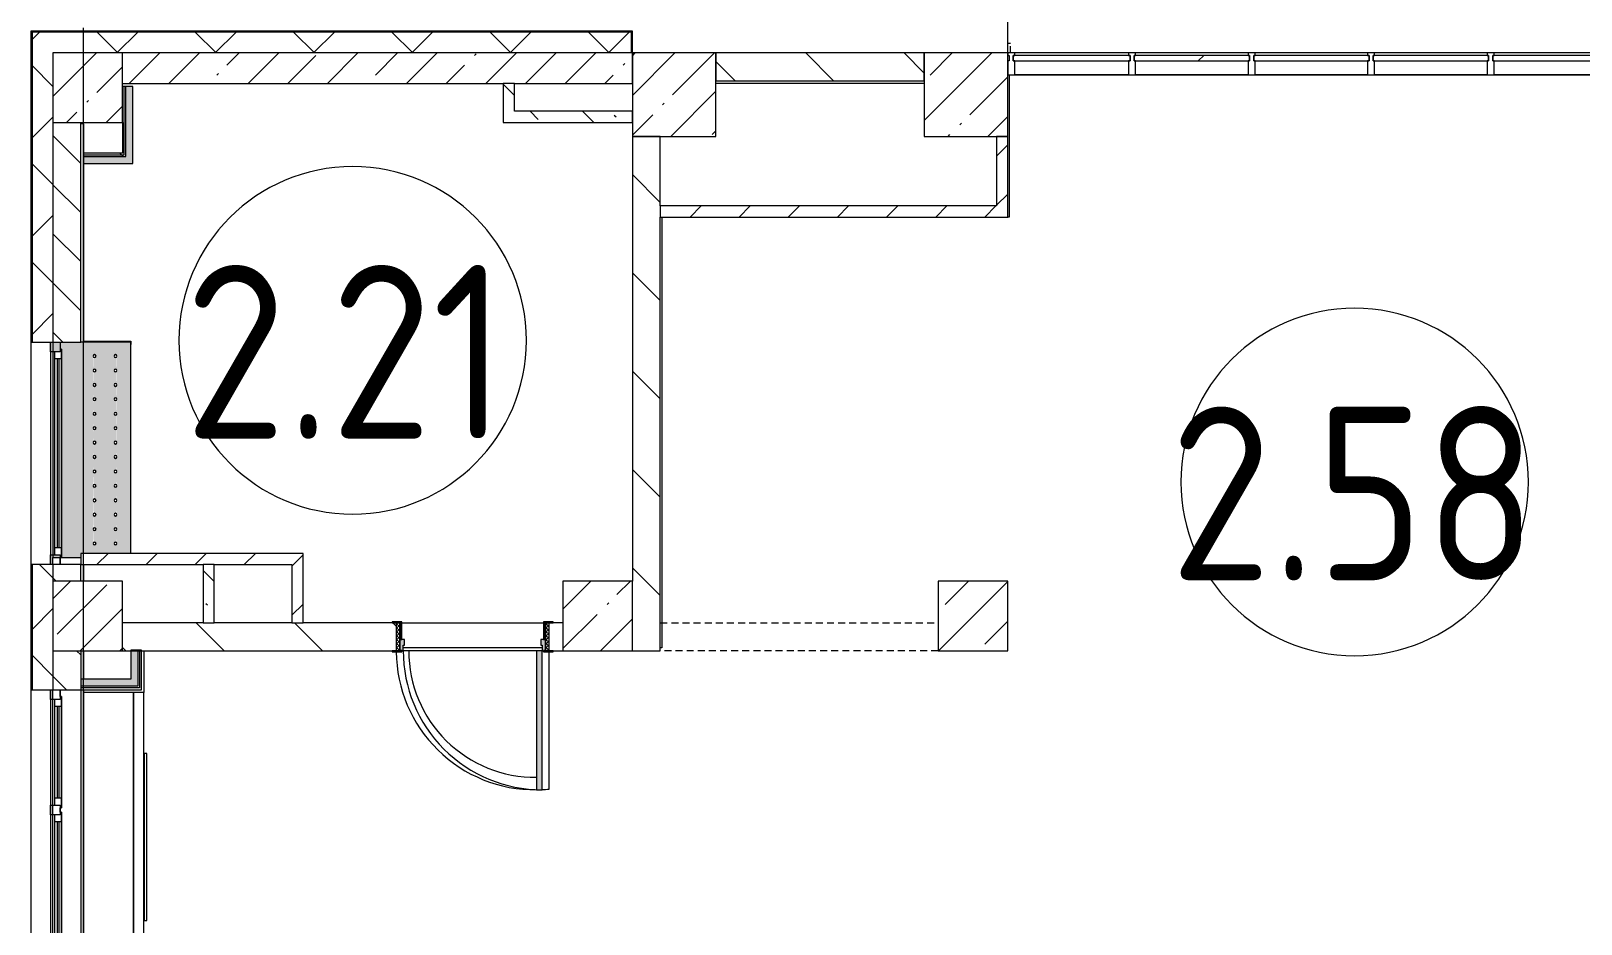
# Model space of a CAD drawing. Header units: millimetres. Extents: x 39815 to 261742, y -8553 to 29000.
# Drawn here: x 134464 to 145617, y 8935 to 15358 of the extents above; entities that cross this region are included whole.
import ezdxf

# ---------------------------------------------------------------- set-up
doc = ezdxf.new("R2010")
doc.units = ezdxf.units.MM
doc.linetypes.add('200_ШТРИХ__ш1_п0_6_', pattern=[80, 50, -30])
for name, color, linetype, lineweight in [('A-AREA-IDEN', 7, 'Continuous', 9), ('A-DETL-MBND', 7, '200_ШТРИХ__ш1_п0_6_', 9), ('A-GLAZ-2', 7, 'Continuous', 5), ('A-GLAZ-CURT-2', 7, 'Continuous', 5), ('A-GLAZ-CWMG-2', 7, 'Continuous', 5), ('A-WALL-2', 7, 'Continuous', 9), ('A-WALL-4', 7, 'Continuous', 5), ('I-WALL-3', 7, 'Continuous', 5), ('S-COLS', 7, 'Continuous', 5), ('Знаки', 7, 'Continuous', 5), ('Оси', 7, 'Continuous', 9)]:
    doc.layers.add(name, color=color, linetype=linetype, lineweight=lineweight)
for name, color, linetype, lineweight, true_color in [('A-DOOR-2', 7, 'Continuous', 5, 0xaaaaaa), ('A-DOOR-3', 7, 'Continuous', 5, 0xe2e2e2), ('A-DOOR-FRAM-2', 7, 'Continuous', 5, 0xe2e2e2), ('A-DOOR-FRAM-3', 7, 'Continuous', 5, 0xaaaaaa), ('A-FLOR-1', 7, 'Continuous', 5, 0xaaaaaa), ('I-WALL-2', 7, 'Continuous', 9, 0xe7e7e7), ('I-WALL-5', 7, 'Continuous', 5, 0x787878), ('Знаки-1', 7, 'Continuous', 5, 0x787878), ('Знаки-2', 7, 'Continuous', 5, 0xd7cfbf)]:
    doc.layers.add(name, color=color, linetype=linetype, lineweight=lineweight, true_color=true_color)
doc.styles.add('GOST Common_3', font='GOST_Common.ttf', dxfattribs={"width": 0.9, "height": 1250})
pattern_1 = [(45, (134731.94, 0), (-285.123, 285.123), []), (45, (135017.06, 0), (-285.123, 285.123), [504.031, -100.806, 16.764, -84.042])]
pattern_2 = [(135, (134731.94, 0), (-353.553, -353.553), [])]
pattern_3 = [(45, (134731.94, 0), (-353.553, 353.553), []), (135, (134731.94, 0), (-353.553, -353.553), [])]
pattern_4 = [(45, (134731.94, 0), (-176.7767, 176.7767), [])]
pattern_5 = [(135, (134731.94, 0), (-377.17, -377.17), [533.4, -88.9, 17.78, -88.9]), (135, (134731.94, 376.94), (-377.17, -377.17), []), (50, (134731.94, 0), (637.645, -55.787), [66.675, -733.425]), (355, (134731.94, 0), (-123.35, 668.7), [53.34, -586.74]), (100.451, (134785.1, -4.65), (514.3, 612.908), [56.665, -623.315]), (46.184, (134731.94, 177.8), (948.776, -147.15), [100.01, -1100.137]), (96.636, (134811, 165.5), (830.91, 865.997), [85, -934.973]), (351.184, (134731.9, 177.8), (830.92, 865.99), [80.01, -880.11]), (21, (134820.84, 133.35), (530.65, -357.928), [66.675, -733.425]), (326, (134820.84, 133.35), (216.308, 644.658), [53.34, -586.74]), (71.451, (134865.06, 103.5), (746.96, 286.724), [56.665, -623.315]), (37.5, (134731.94, 0), (10.8105, 295.9426), [16.764, -562.864, 16.764, -578.866, -588.962]), (37.5, (134731.94, 0), (10.8105, 295.9426), [-1175.258, 16.764, -572.198]), (7.5, (134731.94, 0), (233.869, 350.632), [16.764, -322.834, 16.764, -549.529, -224.472]), (7.5, (134731.94, 0), (233.869, 350.632), [-905.891, 16.764, -207.708]), (327.5, (134533.7, 0), (474.568, -20.0513), [16.764, -205.486, 16.764, -676.656, -920.115]), (327.5, (134533.7, 0), (474.568, -20.0513), [-915.67, 16.764, -903.351]), (317.5, (134444.8, 0), (518.452, 88.993), [16.764, -272.161, 16.764, -443.738, -653.415]), (317.5, (134444.8, 0), (518.452, 88.993), [-749.427, 16.764, -636.65])]
pattern_6 = [(45, (134731.94, 0), (-530.33, 530.33), []), (135, (134731.94, 0), (-530.33, -530.33), [])]

# ---------------------------------------------------------------- blocks, each defined once
blk = doc.blocks.new('BSC_Колонна _Прямоугольная - 500х500-V145-Общий план 2 этажа с размещением фрагментов 2_8-2_11')
at = {"layer": 'S-COLS'}
h = blk.add_hatch(dxfattribs=at)
h.set_pattern_fill('FP_94', color=256, style=0, pattern_type=2)
h.set_pattern_definition([(45, (-140, -14950), (-285.123, 285.123), []), (45, (145.12, -14950), (-285.123, 285.123), [504.031, -100.806, 16.764, -84.042])])
h.paths.add_polyline_path([(-250, -250), (250, -250), (250, 250), (-250, 250), (-250, -205)])
for p, q in [((250, 250), (-250, 250)), ((-250, 250), (-250, -250)), ((250, -250), (250, 250)), ((-250, -250), (250, -250))]:
    blk.add_line(p, q, dxfattribs=at)
blk = doc.blocks.new('110_Дверь_СКБ_1Ст_Внутренняя1 - Д-4к_п__1100x2100h_Артистические EI30-33310874-Общий план 2 этажа с размещением фрагментов 2_8-2_11')
at = {"layer": 'A-DOOR-2'}
h = blk.add_hatch(dxfattribs=at)
h.set_pattern_fill('FP_74', color=256, style=0, pattern_type=2)
h.set_pattern_definition([(135, (1751.41, 164.685), (-14.14214, -14.14214), []), (225, (1751.41, 164.685), (14.14214, -14.14214), [])])
h.paths.add_polyline_path([(537.5, 100), (537.5, -100), (562.5, -100), (562.5, 100)])
at = {"layer": 'A-DOOR-3'}
h = blk.add_hatch(color=256, dxfattribs=at)
h.paths.add_polyline_path([(512.5, 100), (512.5, 60), (502.5, 60), (502.5, 20), (537.5, 20), (537.5, 100)])
h.paths.add_polyline_path([(-487.5, 100), (-512.5, 100), (-512.5, 20), (-477.5, 20), (-477.5, 60), (-487.5, 60)])
at = {"layer": 'A-DOOR-FRAM-2'}
for points in [[(-447.5, 1100), (-487.5, 1100), (-487.5, 100), (-447.5, 100)], [(-567.5, 108), (-567.5, 100), (-497.5, 100), (-497.5, 108)], [(-497.5, 20), (-512.5, 20), (-512.5, -100), (-497.5, -100)], [(592.5, 108), (522.5, 108), (522.5, 100), (592.5, 100)], [(537.5, 20), (522.5, 20), (522.5, -100), (537.5, -100)], [(-567.5, -100), (-567.5, -108), (-497.5, -108), (-497.5, -100)], [(522.5, -100), (522.5, -108), (592.5, -108), (592.5, -100)]]:
    blk.add_hatch(color=256, dxfattribs=at).paths.add_polyline_path(points)
at = {"layer": 'A-DOOR-FRAM-3'}
h = blk.add_hatch(dxfattribs=at)
h.set_pattern_fill('FP_75', color=256, style=0, pattern_type=2)
h.set_pattern_definition([(45, (-371.384, 164.685), (-14.1421, 14.1421), []), (135, (-371.384, 164.685), (-14.1421, -14.1421), [])])
h.paths.add_polyline_path([(-512.5, 100), (-537.5, 100), (-537.5, -100), (-512.5, -100)])
at = {"layer": 'A-DOOR-2'}
for p, q in [((-487.5, 1100), (-487.5, 100)), ((-447.5, 1100), (-487.5, 1100)), ((-447.5, 100), (-447.5, 1100)), ((-487.5, 100), (-447.5, 100))]:
    blk.add_line(p, q, dxfattribs=at)
blk.add_arc((-487.5, 100), 1000, 360, 90, dxfattribs=at)
at = {"layer": 'A-DOOR-FRAM-3'}
for p, q in [((-497.5, 108), (-567.5, 108)), ((-567.5, 108), (-567.5, 100)), ((-567.5, 100), (-497.5, 100)), ((-512.5, 100), (-537.5, 100)), ((-537.5, 100), (-537.5, -100)), ((-487.5, 100), (-512.5, 100)), ((-512.5, 100), (-512.5, 20)), ((-512.5, -100), (-512.5, 100)), ((-497.5, 100), (-512.5, 100)), ((-512.5, 100), (-512.5, 99)), ((-512.5, 99), (-497.5, 99)), ((-512.5, 20), (-477.5, 20)), ((-497.5, 20), (-512.5, 20)), ((-512.5, 20), (-512.5, -100)), ((-497.5, 100), (-497.5, 108)), ((-497.5, 99), (-497.5, 100)), ((-497.5, -100), (-497.5, 20)), ((-487.5, 60), (-487.5, 100)), ((-477.5, 60), (-487.5, 60)), ((-477.5, 20), (-477.5, 60)), ((512.5, 60), (502.5, 60)), ((502.5, 60), (502.5, 20)), ((502.5, 20), (537.5, 20)), ((512.5, 100), (512.5, 60)), ((537.5, 100), (512.5, 100)), ((592.5, 108), (522.5, 108)), ((522.5, 108), (522.5, 100)), ((537.5, 100), (522.5, 100)), ((522.5, 100), (522.5, 99)), ((522.5, 100), (592.5, 100)), ((522.5, 99), (537.5, 99)), ((537.5, 20), (522.5, 20)), ((522.5, 20), (522.5, -100)), ((537.5, 20), (537.5, 100)), ((562.5, 100), (537.5, 100)), ((537.5, 100), (537.5, -100)), ((537.5, 99), (537.5, 100)), ((537.5, -100), (537.5, 20)), ((562.5, -100), (562.5, 100)), ((592.5, 100), (592.5, 108)), ((-497.5, -100), (-567.5, -100)), ((-567.5, -100), (-567.5, -108)), ((-567.5, -108), (-497.5, -108)), ((-537.5, -100), (-512.5, -100)), ((-512.5, -100), (-497.5, -100)), ((-497.5, -108), (-497.5, -100)), ((522.5, -100), (537.5, -100)), ((592.5, -100), (522.5, -100)), ((522.5, -100), (522.5, -108)), ((522.5, -108), (592.5, -108)), ((537.5, -100), (562.5, -100)), ((592.5, -108), (592.5, -100))]:
    blk.add_line(p, q, dxfattribs=at)
blk = doc.blocks.new('BSC_Колонна _Прямоугольная - 500х500-22206884-Общий план 2 этажа с размещением фрагментов 2_8-2_11')
at = {"layer": 'S-COLS'}
h = blk.add_hatch(dxfattribs=at)
h.set_pattern_fill('FP_159', color=256, style=0, pattern_type=2)
h.set_pattern_definition([(45, (-6510, -11150), (-285.123, 285.123), []), (45, (-6224.88, -11150), (-285.123, 285.123), [504.031, -100.806, 16.764, -84.042])])
h.paths.add_polyline_path([(-250, -250), (250, -250), (250, 250), (-250, 250)])
for p, q in [((250, 250), (-250, 250)), ((-250, 250), (-250, -250)), ((250, -250), (250, 250)), ((-250, -250), (250, -250))]:
    blk.add_line(p, q, dxfattribs=at)
blk = doc.blocks.new('BSC_Колонна _Прямоугольная - 500х500-V220-Общий план 2 этажа с размещением фрагментов 2_8-2_11')
at = {"layer": 'S-COLS'}
h = blk.add_hatch(dxfattribs=at)
h.set_pattern_fill('FP_160', color=256, style=0, pattern_type=2)
h.set_pattern_definition([(45, (-3810, -11150), (-285.123, 285.123), []), (45, (-3524.88, -11150), (-285.123, 285.123), [504.031, -100.806, 16.764, -84.042])])
h.paths.add_polyline_path([(-250, -250), (250, -250), (250, 250), (-250, 250)])
for p, q in [((250, 250), (-250, 250)), ((-250, 250), (-250, -250)), ((250, -250), (250, 250)), ((-250, -250), (250, -250))]:
    blk.add_line(p, q, dxfattribs=at)
blk = doc.blocks.new('120_Окно_СКБ_1Ст - 120_Окно_СКБ_1Ст_1600х2500_h_ 2-22959204-Общий план 2 этажа с размещением фрагментов 2_8-2_11')
at = {"layer": 'A-GLAZ-2'}
for p, q in [((-800, -127), (-800, -57)), ((-800, -57), (-730, -57)), ((800, -57), (-800, -57)), ((-730, -57), (-730, -127)), ((730, -87), (-730, -87)), ((-730, -87), (-730, -127)), ((-680, -137), (-680, -87)), ((-680, -107), (680, -107)), ((680, -137), (680, -87)), ((730, -127), (730, -57)), ((730, -57), (800, -57)), ((730, -127), (730, -87)), ((800, -57), (800, -127)), ((-730, -127), (-800, -127)), ((-800, -127), (-750, -127)), ((-730, -127), (-750, -127)), ((-750, -127), (-750, -137)), ((-750, -137), (750, -137)), ((750, -137), (-750, -137)), ((680, -117), (-680, -117)), ((800, -127), (730, -127)), ((750, -127), (730, -127)), ((750, -137), (750, -127))]:
    blk.add_line(p, q, dxfattribs=at)
blk = doc.blocks.new('120_Окно_СКБ_2Ст - 120_Окно_СКБ_2Ст 2100х2500 _мал створка справа_-22445857-Общий план 2 этажа с размещением фрагментов 2_8-2_11')
at = {"layer": 'A-GLAZ-2'}
for p, q in [((-1050, -127), (-1050, -57)), ((-1050, -57), (-980, -57)), ((1050, -57), (-1050, -57)), ((-980, -57), (-980, -127)), ((150, -87), (-980, -87)), ((-980, -87), (-980, -127)), ((-930, -137), (-930, -87)), ((-930, -107), (100, -107)), ((100, -137), (100, -87)), ((150, -127), (150, -57)), ((150, -57), (220, -57)), ((150, -127), (150, -87)), ((220, -57), (220, -127)), ((980, -87), (220, -87)), ((220, -87), (220, -127)), ((270, -137), (270, -87)), ((270, -107), (930, -107)), ((930, -137), (930, -87)), ((980, -127), (980, -57)), ((980, -57), (1050, -57)), ((980, -127), (980, -87)), ((1050, -57), (1050, -127)), ((-980, -127), (-1050, -127)), ((-1050, -127), (-1000, -127)), ((-980, -127), (-1000, -127)), ((-1000, -127), (-1000, -137)), ((-1000, -137), (170, -137)), ((170, -137), (-1000, -137)), ((100, -117), (-930, -117)), ((220, -127), (150, -127)), ((170, -127), (150, -127)), ((170, -127), (200, -127)), ((170, -137), (170, -127)), ((220, -127), (200, -127)), ((200, -127), (200, -137)), ((200, -137), (1000, -137)), ((1000, -137), (200, -137)), ((930, -117), (270, -117)), ((1050, -127), (980, -127)), ((1000, -127), (980, -127)), ((1000, -127), (1050, -127)), ((1000, -137), (1000, -127))]:
    blk.add_line(p, q, dxfattribs=at)
blk = doc.blocks.new('BSC_Колонна _Прямоугольная - 500х500-V229-Общий план 2 этажа с размещением фрагментов 2_8-2_11')
at = {"layer": 'S-COLS'}
h = blk.add_hatch(dxfattribs=at)
h.set_pattern_fill('FP_168', color=256, style=0, pattern_type=2)
h.set_pattern_definition([(45, (-140, -11150), (-285.123, 285.123), []), (45, (145.12, -11150), (-285.123, 285.123), [504.031, -100.806, 16.764, -84.042])])
h.paths.add_polyline_path([(-43, -250), (250, -250), (250, 250), (-250, 250), (-250, -250)])
for p, q in [((250, 250), (-250, 250)), ((-250, 250), (-250, -250)), ((250, -250), (250, 250)), ((-250, -250), (250, -250))]:
    blk.add_line(p, q, dxfattribs=at)
blk = doc.blocks.new('Системная панель - Стекло - 40мм-23997895-Общий план 2 этажа с размещением фрагментов 2_8-2_11')
at = {"layer": 'A-GLAZ-CURT-2'}
for p, q in [((420, 0), (-420, 0)), ((-420, 0), (-420, -40)), ((420, -40), (420, 0)), ((-420, -40), (420, -40))]:
    blk.add_line(p, q, dxfattribs=at)
blk = doc.blocks.new('Прямоугольный импост - Импост структурный с накладкой - 160мм-23771928-Общий план 2 этажа с размещением фрагментов 2_8-2_11')
at = {"layer": 'A-GLAZ-CWMG-2'}
for p, q in [((7630, 15200), (6810, 15200)), ((7630, 15043), (6810, 15043))]:
    blk.add_line(p, q, dxfattribs=at)
blk = doc.blocks.new('Прямоугольный импост - Импост структурный с накладкой - 160мм-23997897-Общий план 2 этажа с размещением фрагментов 2_8-2_11')
at = {"layer": 'A-GLAZ-CWMG-2'}
for p, q in [((0, 140), (-50, 140)), ((-50, 140), (-50, 40)), ((0, 40), (0, 140)), ((-50, 40), (-40, 40)), ((-40, 0), (-50, 0)), ((-50, 0), (-50, -17)), ((-40, 40), (-40, 0)), ((-10, 0), (-10, 40)), ((-10, 40), (0, 40)), ((0, 0), (-10, 0)), ((0, -17), (0, 0)), ((-50, -17), (0, -17))]:
    blk.add_line(p, q, dxfattribs=at)
blk = doc.blocks.new('Системная панель - Стекло - 40мм-V235-Общий план 2 этажа с размещением фрагментов 2_8-2_11')
at = {"layer": 'A-GLAZ-CURT-2'}
for p, q in [((415, 0), (-415, 0)), ((-415, 0), (-415, -40)), ((415, -40), (415, 0)), ((-415, -40), (415, -40))]:
    blk.add_line(p, q, dxfattribs=at)
blk = doc.blocks.new('Прямоугольный импост - Импост структурный с накладкой - 160мм-23771909-Общий план 2 этажа с размещением фрагментов 2_8-2_11')
at = {"layer": 'A-GLAZ-CWMG-2'}
for p, q in [((11930, 15200), (11120, 15200)), ((11930, 15043), (11120, 15043))]:
    blk.add_line(p, q, dxfattribs=at)
blk = doc.blocks.new('Прямоугольный импост - Импост структурный с накладкой - 160мм-23997894-Общий план 2 этажа с размещением фрагментов 2_8-2_11')
at = {"layer": 'A-GLAZ-CWMG-2'}
for p, q in [((-25, 40), (-25, 140)), ((-25, 140), (25, 140)), ((25, 140), (25, 40)), ((-15, 40), (-25, 40)), ((-25, -17), (-25, 0)), ((-25, 0), (-15, 0)), ((-15, 0), (-15, 40)), ((15, 40), (15, 0)), ((25, 40), (15, 40)), ((15, 0), (25, 0)), ((25, 0), (25, -17)), ((25, -17), (-25, -17))]:
    blk.add_line(p, q, dxfattribs=at)
blk = doc.blocks.new('Системная панель - Стекло - 40мм-V236-Общий план 2 этажа с размещением фрагментов 2_8-2_11')
at = {"layer": 'A-GLAZ-CURT-2'}
for p, q in [((415, 0), (-415, 0)), ((-415, 0), (-415, -40)), ((415, -40), (415, 0)), ((-415, -40), (415, -40))]:
    blk.add_line(p, q, dxfattribs=at)
blk = doc.blocks.new('Системная панель - Стекло - 40мм-V237-Общий план 2 этажа с размещением фрагментов 2_8-2_11')
at = {"layer": 'A-GLAZ-CURT-2'}
h = blk.add_hatch(dxfattribs=at)
h.set_pattern_fill('FP_174', color=256, style=0, pattern_type=2)
h.set_pattern_definition([(45, (-8585, -14683), (-1414.21, 1414.21), [1000, -3000]), (45, (-9585, -15183), (-1414.21, 1414.21), [3000, -1000]), (45, (-7585, -15683), (-1414.21, 1414.21), [1000, -3000])])
h.paths.add_polyline_path([(415, -40), (415, 0), (-415, 0), (-415, -40), (325, -40)])
for p, q in [((415, 0), (-415, 0)), ((-415, 0), (-415, -40)), ((415, -40), (415, 0)), ((-415, -40), (415, -40))]:
    blk.add_line(p, q, dxfattribs=at)
blk = doc.blocks.new('Системная панель - Стекло - 40мм-V239-Общий план 2 этажа с размещением фрагментов 2_8-2_11')
at = {"layer": 'A-GLAZ-CURT-2'}
for p, q in [((415, 0), (-415, 0)), ((-415, 0), (-415, -40)), ((415, -40), (415, 0)), ((-415, -40), (415, -40))]:
    blk.add_line(p, q, dxfattribs=at)
blk = doc.blocks.new('Съемный металлический экран с перфорацией - E1-31419149-Общий план 2 этажа с размещением фрагментов 2_8-2_11')
at = {"layer": 'Знаки-1'}
h = blk.add_hatch(dxfattribs=at)
h.set_pattern_fill('FP_179', color=256, style=0, pattern_type=2)
h.set_pattern_definition([(270, (-8960, 473.03), (254, 2e-14), [68.059, -371.882]), (330, (-8925.97, 346.03), (127, 219.9705), [68.059, -371.882]), (30, (-8798.97, 312), (-127, 219.9705), [68.059, -371.882]), (300, (-8960, 404.97), (508, 5e-05), [68.06, -439.94]), (300, (-8740.03, 531.97), (508, 5e-05), [68.06, -439.94]), (60, (-8960, 473.03), (-254, 439.941), [68.06, -439.94]), (60, (-8740.03, 346.03), (-254, 439.94), [68.06, -439.94]), (0, (-8867.03, 312), (254, 439.941), [68.06, -439.94]), (0, (-8867.03, 566), (254, 439.941), [68.06, -439.94])])
h.paths.add_polyline_path([(0, 20), (0, 0), (1200, 0), (1200, 20), (382, 20)])
at = {"layer": 'Знаки'}
for p, q in [((1200, 20), (0, 20)), ((0, 20), (0, 0)), ((0, 0), (1200, 0)), ((1200, 0), (1200, 20))]:
    blk.add_line(p, q, dxfattribs=at)
blk = doc.blocks.new('Зашивка радиатора_ с перфорацией М9 - Зашивка радиатора_ с перфорацией М9-31163040-Общий план 2 этажа с размещением фрагментов 2_8-2_11')
at = {"layer": 'Знаки-2'}
h = blk.add_hatch(color=256, dxfattribs=at)
h.paths.add_polyline_path([(-310, 318), (-310, 180), (-280, 180), (-280, -180), (1240, -180), (1240, 380), (-310, 380), (-310, 328), (-290, 328), (-284, 368), (1170, 368), (1170, 328), (1190, 328), (1190, 318), (-291, 318)])
h.paths.add_polyline_path([(-219, -70), (-214, -61), (-204, -61), (-199, -70), (-204, -78), (-114, -75), (-114, -65), (-105, -60), (-96, -65), (-96, -75), (-100, -78), (-10, -75), (-10, -65), (-1, -60), (7, -65), (7, -75), (4, -78), (94, -75), (94, -65), (102, -60), (111, -65), (111, -75), (108, -78), (198, -75), (198, -65), (206, -60), (215, -65), (215, -75), (211, -78), (301, -75), (301, -65), (310, -60), (319, -65), (319, -75), (315, -78), (405, -75), (405, -65), (414, -60), (422, -65), (422, -75), (419, -78), (509, -75), (509, -65), (517, -60), (526, -65), (526, -75), (522, -78), (613, -75), (613, -65), (621, -60), (630, -65), (630, -75), (626, -78), (716, -75), (716, -65), (725, -60), (734, -65), (734, -75), (730, -78), (820, -75), (820, -65), (829, -60), (837, -65), (837, -75), (834, -78), (924, -75), (924, -65), (932, -60), (941, -65), (941, -75), (938, -78), (1028, -75), (1028, -65), (1036, -60), (1045, -65), (1045, -75), (1041, -78), (1131, -75), (1131, -65), (1140, -60), (1149, -65), (1149, -75), (1140, -80), (1137, -79), (-217, -75), (-218, -72)])
h.paths.add_polyline_path([(-219, 80), (-214, 89), (-206, 90), (1149, 85), (1149, 75), (1140, 70), (1131, 75), (1131, 85), (1135, 89), (1045, 85), (1045, 75), (1036, 70), (1028, 75), (1028, 85), (1031, 89), (941, 85), (941, 75), (932, 70), (924, 75), (924, 85), (928, 89), (837, 85), (837, 75), (829, 70), (820, 75), (820, 85), (824, 89), (734, 85), (734, 75), (725, 70), (716, 75), (716, 85), (720, 89), (630, 85), (630, 75), (621, 70), (613, 75), (613, 85), (616, 89), (526, 85), (526, 75), (517, 70), (509, 75), (509, 85), (513, 89), (422, 85), (422, 75), (414, 70), (405, 75), (405, 85), (409, 89), (319, 85), (319, 75), (310, 70), (301, 75), (301, 85), (305, 89), (215, 85), (215, 75), (206, 70), (198, 75), (198, 85), (201, 89), (111, 85), (111, 75), (102, 70), (94, 75), (94, 85), (98, 89), (7, 85), (7, 75), (-1, 70), (-10, 75), (-10, 85), (-6, 89), (-96, 85), (-96, 75), (-107, 71), (-114, 75), (-114, 85), (-110, 89), (-200, 85), (-200, 75), (-209, 70), (-217, 75), (-218, 78)])
at = {"layer": 'Знаки'}
for p, q in [((1240, 380), (-310, 380)), ((-310, 380), (-310, 328)), ((-310, 318), (-310, 180)), ((1240, -180), (1240, 180)), ((-280, -180), (1240, -180))]:
    blk.add_line(p, q, dxfattribs=at)
for centre, start, end in [((-209, 80), 0, 180), ((-209, 80), 180, 0), ((-105, 80), 0, 180), ((-105, 80), 180, 0), ((-1, 80), 0, 180), ((-1, 80), 180, 0), ((102, 80), 0, 180), ((102, 80), 180, 0), ((206, 80), 0, 180), ((206, 80), 180, 0), ((310, 80), 0, 180), ((310, 80), 180, 0), ((414, 80), 0, 180), ((414, 80), 180, 360), ((517, 80), 0, 180), ((517, 80), 180, 0), ((621, 80), 0, 180), ((621, 80), 180, 360), ((725, 80), 0, 180), ((725, 80), 180, 0), ((829, 80), 0, 180), ((829, 80), 180, 0), ((932, 80), 0, 180), ((932, 80), 180, 360), ((1036, 80), 0, 180), ((1036, 80), 180, 0), ((1140, 80), 0, 180), ((1140, 80), 180, 360), ((-209, -70), 0, 180), ((-209, -70), 180, 360), ((-105, -70), 0, 180), ((-105, -70), 180, 360), ((-1, -70), 0, 180), ((-1, -70), 180, 0), ((102, -70), 0, 180), ((102, -70), 180, 360), ((206, -70), 0, 180), ((206, -70), 180, 360), ((310, -70), 0, 180), ((310, -70), 180, 360), ((414, -70), 0, 180), ((414, -70), 180, 0), ((517, -70), 0, 180), ((517, -70), 180, 0), ((621, -70), 0, 180), ((621, -70), 180, 360), ((725, -70), 0, 180), ((725, -70), 180, 360), ((829, -70), 0, 180), ((829, -70), 180, 360), ((932, -70), 0, 180), ((932, -70), 180, 360), ((1036, -70), 0, 180), ((1036, -70), 180, 0), ((1140, -70), 0, 180), ((1140, -70), 180, 360)]:
    blk.add_arc(centre, 10, start, end, dxfattribs=at)
blk = doc.blocks.new('Зашивка_ торцевая панель - Зашивка_ торцевая панель-V338-Общий план 2 этажа с размещением фрагментов 2_8-2_11')
at = {"layer": 'Знаки-2'}
blk.add_hatch(color=256, dxfattribs=at).paths.add_polyline_path([(-406, 180), (-430, 180), (-428, -160), (-423, -160), (-423, 180), (-406, 180)])
at = {"layer": 'Знаки'}
for p, q in [((-430, -160), (-430, 180)), ((-430, 180), (-406, 180)), ((-430, -160), (-428, -160))]:
    blk.add_line(p, q, dxfattribs=at)
blk = doc.blocks.new('Зашивка приборов отопления42 - Зашивка приборов отопления-33374801-Общий план 2 этажа с размещением фрагментов 2_8-2_11')
at = {"layer": 'A-WALL-4'}
for p, q in [((37472, 23439), (35372, 23439)), ((37472, 23079), (37472, 23439)), ((35372, 23079), (37472, 23079)), ((37472, 23079), (35372, 23079)), ((35372, 23004), (37472, 23004)), ((37472, 23004), (37472, 23079))]:
    blk.add_line(p, q, dxfattribs=at)
blk = doc.blocks.new('Марка_Помещения - Номер-25198446-Общий план 2 этажа с размещением фрагментов 2_8-2_11')
at = {"layer": 'A-AREA-IDEN'}
for start, end in [(360, 180), (180, 360)]:
    blk.add_arc((0, 0), 2.5, start, end, dxfattribs=at)

msp = doc.modelspace()

# ---------------------------------------------------------------- hatches: boundary and pattern name
at = {"layer": 'A-WALL-4'}
h = msp.add_hatch(dxfattribs=at)
h.set_pattern_fill('FP_61', color=256, style=0, pattern_type=2)
h.set_pattern_definition(pattern_3)
h.paths.add_polyline_path([(134621.9, -100), (134621.9, 5220), (134471.9, 5220), (134471.9, -100)])
h.paths.add_polyline_path([(134471.9, 7320), (134621.9, 7320), (134621.9, 8520), (134471.9, 8520), (134471.9, 7720.6)])
h.paths.add_polyline_path([(134621.9, 10620), (134621.9, 11520), (134471.9, 11520), (134471.9, 10620)])
h.paths.add_polyline_path([(134621.9, 13120), (134621.9, 15350), (134471.9, 15350), (134471.9, 13120)])
h = msp.add_hatch(dxfattribs=at)
h.set_pattern_fill('FP_61', color=256, style=0, pattern_type=2)
h.set_pattern_definition(pattern_3)
h.paths.add_polyline_path([(138783.9, 15200), (138783.9, 15350), (134621.9, 15350), (134621.9, 15200), (138708.4, 15200)])
h = msp.add_hatch(dxfattribs=at)
h.set_pattern_fill('FP_71', color=256, style=0, pattern_type=2)
h.set_pattern_definition([(135, (134731.94, 0), (-176.7767, -176.7767), [])])
h.paths.add_polyline_path([(134821.9, 7900), (134821.9, 8520), (134621.9, 8520), (134621.9, 7900)])
h.paths.add_polyline_path([(134621.9, 10620), (134821.9, 10620), (134821.9, 10900), (134621.9, 10900)])
h.paths.add_polyline_path([(134679.1, 11400), (134821.9, 11400), (134821.9, 11520), (134621.9, 11520), (134621.9, 11400)])
h.paths.add_polyline_path([(134821.9, 13120), (134821.9, 14700), (134621.9, 14700), (134621.9, 13120)])
at = {"layer": 'I-WALL-2'}
for points in [[(135196.9, 14405), (135196.9, 14960), (135146.9, 14960), (135146.9, 14405)], [(135121.9, 14405), (135146.9, 14405), (135146.9, 14455), (134841.9, 14455), (134841.9, 14405)], [(135232.9, 10695), (135232.9, 10905), (135182.9, 10905), (135182.9, 10695)], [(134821.9, 10645), (135232.9, 10645), (135232.9, 10695), (134821.9, 10695)]]:
    msp.add_hatch(color=256, dxfattribs=at).paths.add_polyline_path(points)
at = {"layer": 'I-WALL-3'}
h = msp.add_hatch(dxfattribs=at)
h.set_pattern_fill('FP_69', color=256, style=0, pattern_type=2)
h.set_pattern_definition(pattern_1)
h.paths.add_polyline_path([(137600, 14980), (138791.9, 14980), (138791.9, 15200), (135121.9, 15200), (135121.9, 14980), (135383.1, 14980)])
h = msp.add_hatch(dxfattribs=at)
h.set_pattern_fill('FP_72', color=256, style=0, pattern_type=2)
h.set_pattern_definition(pattern_2)
h.paths.add_polyline_path([(140891.9, 15000), (140891.9, 15200), (139391.9, 15200), (139391.9, 15000), (139816.8, 15000)])
h = msp.add_hatch(dxfattribs=at)
h.set_pattern_fill('FP_72', color=256, style=0, pattern_type=2)
h.set_pattern_definition(pattern_2)
h.paths.add_polyline_path([(138991.9, 10900), (138991.9, 14600), (138791.9, 14600), (138791.9, 10900)])
h = msp.add_hatch(dxfattribs=at)
h.set_pattern_fill('FP_73', color=256, style=0, pattern_type=2)
h.set_pattern_definition(pattern_4)
h.paths.add_polyline_path([(141491.9, 14100), (141491.9, 14600), (141411.9, 14600), (141411.9, 14100)])
h = msp.add_hatch(dxfattribs=at)
h.set_pattern_fill('FP_176', color=256, style=0, pattern_type=2)
h.set_pattern_definition(pattern_6)
h.paths.add_polyline_path([(135121.9, 14467.5), (135121.9, 14480), (134841.9, 14480), (134841.9, 14467.5)])
h = msp.add_hatch(dxfattribs=at)
h.set_pattern_fill('FP_176', color=256, style=0, pattern_type=2)
h.set_pattern_definition(pattern_6)
h.paths.add_polyline_path([(135134.4, 14455), (135134.4, 14467.5), (134841.9, 14467.5), (134841.9, 14455), (135121.9, 14455)])
h = msp.add_hatch(dxfattribs=at)
h.set_pattern_fill('FP_73', color=256, style=0, pattern_type=2)
h.set_pattern_definition(pattern_4)
h.paths.add_polyline_path([(141491.9, 14020), (141491.9, 14100), (138991.9, 14100), (138991.9, 14020), (140925.3, 14020)])
h = msp.add_hatch(dxfattribs=at)
h.set_pattern_fill('FP_73', color=256, style=0, pattern_type=2)
h.set_pattern_definition(pattern_4)
h.paths.add_polyline_path([(136421.9, 11520), (136421.9, 11600), (134821.9, 11600), (134821.9, 11520), (136341.9, 11520)])
h = msp.add_hatch(dxfattribs=at)
h.set_pattern_fill('FP_73', color=256, style=0, pattern_type=2)
h.set_pattern_definition(pattern_4)
h.paths.add_polyline_path([(136421.9, 11100), (136421.9, 11520), (136341.9, 11520), (136341.9, 11100)])
h = msp.add_hatch(dxfattribs=at)
h.set_pattern_fill('FP_72', color=256, style=0, pattern_type=2)
h.set_pattern_definition(pattern_2)
h.paths.add_polyline_path([(136491.6, 10900), (137091.9, 10900), (137091.9, 11100), (135121.9, 11100), (135121.9, 10900), (135383.1, 10900)])
h.paths.add_polyline_path([(138221.9, 10900), (138291.9, 10900), (138291.9, 11100), (138191.9, 11100), (138191.9, 10900)])
at = {"layer": 'I-WALL-5'}
h = msp.add_hatch(dxfattribs=at)
h.set_pattern_fill('FP_78', color=256, style=0, pattern_type=2)
h.set_pattern_definition(pattern_5)
h.paths.add_polyline_path([(137941.9, 14700.7), (137941.9, 14980), (137861.9, 14980), (137861.9, 14700.7)])
h = msp.add_hatch(dxfattribs=at)
h.set_pattern_fill('FP_78', color=256, style=0, pattern_type=2)
h.set_pattern_definition(pattern_5)
h.paths.add_polyline_path([(138791.9, 14700.7), (138791.9, 14780.7), (137941.9, 14780.7), (137941.9, 14700.7), (138708.4, 14700.7)])
h = msp.add_hatch(dxfattribs=at)
h.set_pattern_fill('FP_78', color=256, style=0, pattern_type=2)
h.set_pattern_definition(pattern_5)
h.paths.add_polyline_path([(135781.9, 11100), (135781.9, 11520), (135701.9, 11520), (135701.9, 11100)])
at = {"layer": 'S-COLS'}
h = msp.add_hatch(dxfattribs=at)
h.set_pattern_fill('FP_69', color=256, style=0, pattern_type=2)
h.set_pattern_definition(pattern_1)
h.paths.add_polyline_path([(138791.9, 14600), (139391.9, 14600), (139391.9, 15200), (138791.9, 15200), (138791.9, 14745.1)])
h = msp.add_hatch(dxfattribs=at)
h.set_pattern_fill('FP_69', color=256, style=0, pattern_type=2)
h.set_pattern_definition(pattern_1)
h.paths.add_polyline_path([(140925.3, 14600), (141491.9, 14600), (141491.9, 15200), (140891.9, 15200), (140891.9, 14600)])

# ---------------------------------------------------------------- linework, layer by layer
at = {"layer": 'A-DETL-MBND'}
for p, q in [((141491.9, 15270), (141511.9, 15270)), ((141511.9, 15200), (141511.9, 15270)), ((138991.9, 11100), (140991.9, 11100)), ((140991.9, 10900), (138991.9, 10900))]:
    msp.add_line(p, q, dxfattribs=at)
at = {"layer": 'A-FLOR-1'}
for p, q in [((141491.9, 15200), (141491.9, 20770)), ((140891.9, 14980), (139391.9, 14980)), ((148441.9, 15040), (141501.9, 15040)), ((141501.9, 15040), (141501.9, 14020)), ((139001.9, 14020), (139001.9, 10920)), ((141501.9, 14020), (141491.9, 14020)), ((135276.9, 10900), (135276.9, 10600)), ((137181.9, 10899), (137131.9, 10899)), ((138141.9, 10920), (137141.9, 10920)), ((138191.9, 9905), (138191.9, 10892)), ((139001.9, 10920), (138991.9, 10920))]:
    msp.add_line(p, q, dxfattribs=at)
for radius, start, end in [(1000, 180.45922, 270.57477), (910, 180.06296, 270.62964), (1000, 272.87006, 275.73917)]:
    msp.add_arc((138091.9, 10900), radius, start, end, dxfattribs=at)
at = {"layer": 'A-WALL-2'}
for p, q in [((134621.9, 15358), (134468.9, 15358)), ((138786.9, 15353), (134468.9, 15353)), ((134468.9, 15353), (134468.9, 13120)), ((138783.9, 15350), (134471.9, 15350)), ((134471.9, 15350), (134471.9, 13120)), ((138783.9, 15200), (138783.9, 15350)), ((138786.9, 15200), (138786.9, 15353)), ((135134.4, 14467.5), (135134.4, 14960)), ((135146.9, 14455), (135146.9, 14960)), ((137941.9, 14980), (137861.9, 14980)), ((134621.9, 14700), (134621.9, 13120)), ((134841.9, 14467.5), (135134.4, 14467.5)), ((134841.9, 14455), (135146.9, 14455)), ((138991.9, 14100), (138991.9, 14020)), ((134468.9, 11520), (134468.9, 10620)), ((134471.9, 11520), (134471.9, 10620)), ((134621.9, 11520), (134621.9, 11400)), ((135781.9, 11520), (135701.9, 11520)), ((135701.9, 11100), (135781.9, 11100)), ((136341.9, 11100), (136421.9, 11100)), ((134621.9, 10900), (134621.9, 10620)), ((135232.9, 10905), (135232.9, 10645)), ((135245.4, 10905), (135245.4, 10632.5)), ((135232.9, 10645), (134821.9, 10645)), ((135245.4, 10632.5), (134821.9, 10632.5))]:
    msp.add_line(p, q, dxfattribs=at)
at = {"layer": 'A-WALL-4'}
for p, q in [((138791.9, 15358), (134463.9, 15358)), ((134463.9, 15358), (134463.9, -258)), ((138791.9, 15200), (138791.9, 15358)), ((134821.9, 13120), (134821.9, 14700)), ((134463.9, 13120), (134821.9, 13120)), ((134821.9, 11520), (134463.9, 11520)), ((134821.9, 11400), (134821.9, 11520)), ((134821.9, 10900), (134821.9, 8500)), ((134463.9, 10620), (134821.9, 10620))]:
    msp.add_line(p, q, dxfattribs=at)
at = {"layer": 'I-WALL-3'}
for p, q in [((138791.9, 15200), (135121.9, 15200)), ((138791.9, 14980), (138791.9, 15200)), ((140891.9, 15200), (139391.9, 15200)), ((139391.9, 15200), (139391.9, 15000)), ((140891.9, 15000), (140891.9, 15200)), ((135121.9, 14980), (137861.9, 14980)), ((135196.9, 14960), (135121.9, 14960)), ((135196.9, 14405), (135196.9, 14960)), ((137861.9, 14980), (137861.9, 14700.7)), ((137941.9, 14980), (138791.9, 14980)), ((137941.9, 14780.7), (137941.9, 14980)), ((139391.9, 15000), (140891.9, 15000)), ((138791.9, 14780.7), (137941.9, 14780.7)), ((138791.9, 14700.7), (138791.9, 14780.7)), ((134841.9, 14690), (134821.9, 14690)), ((134841.9, 14690), (134841.9, 13124.1)), ((135121.9, 14700), (135121.9, 14480)), ((137861.9, 14700.7), (138791.9, 14700.7)), ((138791.9, 14600), (138791.9, 11400)), ((138991.9, 14600), (138791.9, 14600)), ((138991.9, 14100), (138991.9, 14600)), ((141491.9, 14600), (141411.9, 14600)), ((141411.9, 14600), (141411.9, 14100)), ((141491.9, 14020), (141491.9, 14600)), ((135121.9, 14480), (134841.9, 14480)), ((134841.9, 14405), (135196.9, 14405)), ((141411.9, 14100), (138991.9, 14100)), ((138991.9, 10900), (138991.9, 14020)), ((138991.9, 14020), (141491.9, 14020)), ((136421.9, 11600), (134821.9, 11600)), ((134821.9, 11600), (134821.9, 11520)), ((136421.9, 11100), (136421.9, 11600)), ((134621.9, 11520), (134621.9, 11570)), ((134821.9, 11520), (135701.9, 11520)), ((134841.9, 11520), (134841.9, 11400)), ((135701.9, 11520), (135701.9, 11100)), ((135781.9, 11520), (136341.9, 11520)), ((135781.9, 11100), (135781.9, 11520)), ((136341.9, 11520), (136341.9, 11100)), ((135701.9, 11100), (135121.9, 11100)), ((136341.9, 11100), (135781.9, 11100)), ((137061.9, 11100), (136421.9, 11100)), ((137131.9, 11100), (138151.9, 11100)), ((138291.9, 11100), (138221.9, 11100)), ((134841.9, 10900), (134841.9, 10695)), ((135121.9, 10900), (137061.9, 10900)), ((135257.9, 10905), (135182.9, 10905)), ((135182.9, 10905), (135182.9, 10695)), ((135257.9, 10620), (135257.9, 10905)), ((138101.9, 10900), (137141.9, 10900)), ((138221.9, 10900), (138291.9, 10900)), ((138791.9, 10900), (138991.9, 10900)), ((134621.9, 8520), (134621.9, 10620)), ((135182.9, 10695), (134821.9, 10695)), ((134821.9, 10620), (135257.9, 10620)), ((134841.9, 10620), (134841.9, 8500))]:
    msp.add_line(p, q, dxfattribs=at)
at = {"layer": 'S-COLS'}
for p, q in [((139391.9, 15200), (138791.9, 15200)), ((138791.9, 15200), (138791.9, 14600)), ((139391.9, 15000), (139391.9, 15200)), ((141491.9, 15200), (140891.9, 15200)), ((140891.9, 15200), (140891.9, 14600)), ((141491.9, 14600), (141491.9, 15200)), ((139391.9, 14600), (139391.9, 15000)), ((138791.9, 14600), (138991.9, 14600)), ((138991.9, 14600), (139391.9, 14600)), ((140891.9, 14600), (141491.9, 14600))]:
    msp.add_line(p, q, dxfattribs=at)
at = {"layer": 'Оси'}
msp.add_line((134841.9, 5439), (134841.9, 15380), dxfattribs=at)

# ---------------------------------------------------------------- block references
at = {"layer": 'A-AREA-IDEN', "xscale": 499.9999999999995, "yscale": 499.9999999999995, "zscale": 499.9999999999995}
for p in [(136778.8, 13132.4), (143988.1, 12113.8)]:
    msp.add_blockref('Марка_Помещения - Номер-25198446-Общий план 2 этажа с размещением фрагментов 2_8-2_11', p, dxfattribs=at)
at = {"layer": 'A-DOOR-2', "rotation": 180}
msp.add_blockref('110_Дверь_СКБ_1Ст_Внутренняя1 - Д-4к_п__1100x2100h_Артистические EI30-33310874-Общий план 2 этажа с размещением фрагментов 2_8-2_11', (137654.4, 11000), dxfattribs=at)
at = {"layer": 'A-GLAZ-2', "rotation": 89.99999999999993}
for name, p in [('120_Окно_СКБ_1Ст - 120_Окно_СКБ_1Ст_1600х2500_h_ 2-22959204-Общий план 2 этажа с размещением фрагментов 2_8-2_11', (134546.9, 12320)), ('120_Окно_СКБ_2Ст - 120_Окно_СКБ_2Ст 2100х2500 _мал створка справа_-22445857-Общий план 2 этажа с размещением фрагментов 2_8-2_11', (134546.9, 9570))]:
    msp.add_blockref(name, p, dxfattribs=at)
at = {"layer": 'A-GLAZ-CURT-2'}
for name, p in [('Системная панель - Стекло - 40мм-23997895-Общий план 2 этажа с размещением фрагментов 2_8-2_11', (141951.9, 15183)), ('Системная панель - Стекло - 40мм-V237-Общий план 2 этажа с размещением фрагментов 2_8-2_11', (142816.9, 15183)), ('Системная панель - Стекло - 40мм-V235-Общий план 2 этажа с размещением фрагментов 2_8-2_11', (143676.9, 15183)), ('Системная панель - Стекло - 40мм-V236-Общий план 2 этажа с размещением фрагментов 2_8-2_11', (144536.9, 15183)), ('Системная панель - Стекло - 40мм-V239-Общий план 2 этажа с размещением фрагментов 2_8-2_11', (145396.9, 15183))]:
    msp.add_blockref(name, p, dxfattribs=at)
at = {"layer": 'A-GLAZ-CWMG-2', "rotation": 180}
msp.add_blockref('Прямоугольный импост - Импост структурный с накладкой - 160мм-23997897-Общий план 2 этажа с размещением фрагментов 2_8-2_11', (141491.9, 15183), dxfattribs=at)
at = {"layer": 'A-GLAZ-CWMG-2'}
for name, p in [('Прямоугольный импост - Импост структурный с накладкой - 160мм-23771928-Общий план 2 этажа с размещением фрагментов 2_8-2_11', (134731.9, 0)), ('Прямоугольный импост - Импост структурный с накладкой - 160мм-23771909-Общий план 2 этажа с размещением фрагментов 2_8-2_11', (131291.9, 0)), ('Прямоугольный импост - Импост структурный с накладкой - 160мм-23771909-Общий план 2 этажа с размещением фрагментов 2_8-2_11', (132151.9, 0)), ('Прямоугольный импост - Импост структурный с накладкой - 160мм-23771909-Общий план 2 этажа с размещением фрагментов 2_8-2_11', (133011.9, 0)), ('Прямоугольный импост - Импост структурный с накладкой - 160мм-23771909-Общий план 2 этажа с размещением фрагментов 2_8-2_11', (133871.9, 0))]:
    msp.add_blockref(name, p, dxfattribs=at)
at = {"layer": 'A-GLAZ-CWMG-2', "extrusion": (0, 0, -1), "rotation": 180}
for p in [(-142386.9, 15183), (-143246.9, 15183), (-144106.9, 15183), (-144966.9, 15183)]:
    msp.add_blockref('Прямоугольный импост - Импост структурный с накладкой - 160мм-23997894-Общий план 2 этажа с размещением фрагментов 2_8-2_11', p, dxfattribs=at)
at = {"layer": 'A-WALL-4', "rotation": 90.0000000000001}
msp.add_blockref('Зашивка приборов отопления42 - Зашивка приборов отопления-33374801-Общий план 2 этажа с размещением фрагментов 2_8-2_11', (158280.9, -26871.9), dxfattribs=at)
at = {"layer": 'S-COLS'}
for name, p in [('BSC_Колонна _Прямоугольная - 500х500-V145-Общий план 2 этажа с размещением фрагментов 2_8-2_11', (134871.9, 14950)), ('BSC_Колонна _Прямоугольная - 500х500-V229-Общий план 2 этажа с размещением фрагментов 2_8-2_11', (134871.9, 11150)), ('BSC_Колонна _Прямоугольная - 500х500-V220-Общий план 2 этажа с размещением фрагментов 2_8-2_11', (138541.9, 11150)), ('BSC_Колонна _Прямоугольная - 500х500-22206884-Общий план 2 этажа с размещением фрагментов 2_8-2_11', (141241.9, 11150))]:
    msp.add_blockref(name, p, dxfattribs=at)
at = {"layer": 'Знаки'}
for name, p, rotation in [('Зашивка радиатора_ с перфорацией М9 - Зашивка радиатора_ с перфорацией М9-31163040-Общий план 2 этажа с размещением фрагментов 2_8-2_11', (135001.9, 11880), 90.0000000000005), ('Зашивка_ торцевая панель - Зашивка_ торцевая панель-V338-Общий план 2 этажа с размещением фрагментов 2_8-2_11', (135001.9, 12696.5), 270.0000000000001), ('Съемный металлический экран с перфорацией - E1-31419149-Общий план 2 этажа с размещением фрагментов 2_8-2_11', (135297.9, 8960), 90.00000000000001)]:
    msp.add_blockref(name, p, dxfattribs=dict(at, rotation=rotation))

# ---------------------------------------------------------------- texts
at = {"layer": 'A-AREA-IDEN', "char_height": 1250, "attachment_point": 1, "style": 'GOST Common_3'}
for s, insert, width in [('2.21', (135569.4, 13675.2), 3030.379), ('2.58', (142659.4, 12656.6), 3318.986)]:
    msp.add_mtext(s, dxfattribs=dict(at, insert=insert, width=width))

doc.saveas('drawing.dxf')
